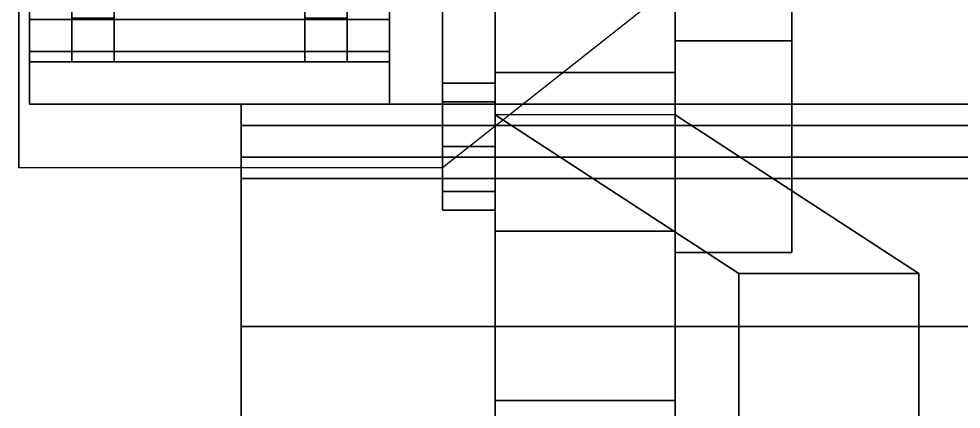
# Model space of a CAD drawing. Header units: millimetres. Extents: x -1.27 to 1.27, y -3.16 to 6.57.
# Drawn here: x -1.26 to -0.37, y -2.638 to -2.269 of the extents above; entities that cross this region are included whole.
import ezdxf

# ---------------------------------------------------------------- set-up
doc = ezdxf.new("R2010")
doc.units = ezdxf.units.MM
for name, color, linetype in [('berge_base', 4, 'Continuous'), ('dozer_blade', 1, 'Continuous'), ('fenders', 6, 'Continuous'), ('tracks', 3, 'Continuous'), ('wheels', 2, 'Continuous')]:
    doc.layers.add(name, color=color, linetype=linetype)

msp = doc.modelspace()

# ---------------------------------------------------------------- linework, layer by layer
at = {"layer": 'berge_base'}
for points in [[(-0.64, -2.2438, 0.46), (-0.64, -2.49, 0.46), (-0.64, -2.29, 0.8), (-0.64, -2.17494, 0.8)], [(-0.64, -2.17494, 0.8), (-0.64, -2.29, 0.8), (-0.53, -2.29, 0.8), (-0.53, -2.17494, 0.8)], [(-0.53, -2.29, 0.8), (-0.53, -2.49, 0.46), (-0.53, -2.2438, 0.46), (-0.53, -2.17494, 0.8)], [(-0.53, -2.2438, 0.46), (-0.53, -2.49, 0.46), (-0.64, -2.49, 0.46), (-0.64, -2.2438, 0.46)], [(-0.64, -2.49, 0.46), (-0.64, -2.49, 0.61), (-0.64, -2.35, 0.76), (-0.64, -2.29, 0.8)], [(-0.64, -2.29, 0.8), (-0.64, -2.35, 0.76), (-0.53, -2.35, 0.76), (-0.53, -2.29, 0.8)], [(-0.53, -2.35, 0.76), (-0.53, -2.49, 0.61), (-0.53, -2.49, 0.46), (-0.53, -2.29, 0.8)], [(-0.86, -2.45, 0.58), (-0.86, -2.34757, 0.62243), (-0.86, -2.33, 0.58), (-0.86, -2.43243, 0.53757)], [(-0.86, -2.43243, 0.53757), (-0.86, -2.33, 0.58), (-0.86, -2.34757, 0.53757), (-0.86, -2.39, 0.52)], [(-0.86, -2.33, 0.58), (-0.86, -2.34757, 0.62243), (-0.81, -2.34757, 0.62243), (-0.81, -2.33, 0.58)], [(-0.86, -2.34757, 0.53757), (-0.86, -2.33, 0.58), (-0.81, -2.33, 0.58), (-0.81, -2.34757, 0.53757)], [(-0.86, -2.43243, 0.62243), (-0.86, -2.39, 0.64), (-0.86, -2.34757, 0.62243), (-0.86, -2.45, 0.58)], [(-0.86, -2.34757, 0.62243), (-0.86, -2.39, 0.64), (-0.81, -2.39, 0.64), (-0.81, -2.34757, 0.62243)], [(-0.86, -2.39, 0.52), (-0.86, -2.34757, 0.53757), (-0.81, -2.34757, 0.53757), (-0.81, -2.39, 0.52)], [(-0.64, -2.35, 0.76), (-0.64, -2.49, 0.61), (-0.53, -2.49, 0.61), (-0.53, -2.35, 0.76)], [(-0.86, -2.39, 0.64), (-0.86, -2.43243, 0.62243), (-0.81, -2.43243, 0.62243), (-0.81, -2.39, 0.64)], [(-0.86, -2.43243, 0.53757), (-0.86, -2.39, 0.52), (-0.81, -2.39, 0.52), (-0.81, -2.43243, 0.53757)], [(-0.86, -2.43243, 0.62243), (-0.86, -2.45, 0.58), (-0.81, -2.45, 0.58), (-0.81, -2.43243, 0.62243)], [(-0.86, -2.45, 0.58), (-0.86, -2.43243, 0.53757), (-0.81, -2.43243, 0.53757), (-0.81, -2.45, 0.58)], [(-0.53, -2.49, 0.46), (-0.53, -2.49, 0.61), (-0.64, -2.49, 0.61), (-0.64, -2.49, 0.46)]]:
    msp.add_3dface(points, dxfattribs=at)
at = {"layer": 'dozer_blade'}
for points in [[(-0.81, -2.32, 0.47), (-0.81, -2.47, 0.47), (-0.81, -2.63, 0.61), (-0.81, -2.26, 0.53)], [(-0.64, -2.26, 0.53), (-0.64, -2.32, 0.47), (-0.81, -2.32, 0.47), (-0.81, -2.26, 0.53)], [(-0.81, -2.26, 0.53), (-0.81, -2.63, 0.61), (-0.81, -2.63, 0.61), (-0.81, -2.26, 0.77)], [(-0.81, -2.63, 0.61), (-0.81, -2.7, 0.61), (-0.81, -2.7, 0.77), (-0.81, -2.26, 0.77)], [(-0.81, -2.26, 0.77), (-0.81, -2.7, 0.77), (-0.64, -2.7, 0.77), (-0.64, -2.26, 0.77)], [(-0.64, -2.63, 0.61), (-0.64, -2.47, 0.47), (-0.64, -2.32, 0.47), (-0.64, -2.26, 0.53)], [(-0.64, -2.63, 0.61), (-0.64, -2.63, 0.61), (-0.64, -2.26, 0.53), (-0.64, -2.26, 0.77)], [(-0.64, -2.7, 0.77), (-0.64, -2.7, 0.61), (-0.64, -2.63, 0.61), (-0.64, -2.26, 0.77)], [(-0.64, -2.32, 0.47), (-0.64, -2.47, 0.47), (-0.81, -2.47, 0.47), (-0.81, -2.32, 0.47)], [(1.05, -2.35, 2.28), (1.05, -2.4, 2.17), (-1.05, -2.4, 2.17), (-1.05, -2.35, 2.28)], [(-1.05, -2.35, 2.28), (-1.05, -2.4, 2.17), (-1.05, -2.42, 2.17), (-1.05, -2.37, 2.28)], [(1.05, -2.37, 2.28), (1.05, -2.35, 2.28), (-1.05, -2.35, 2.28), (-1.05, -2.37, 2.28)], [(-0.41, -2.51, 1.71), (-0.64, -2.36, 0.77), (-0.81, -2.36, 0.77), (-0.58, -2.51, 1.71)], [(-0.81, -2.36, 0.77), (-0.81, -2.7, 0.77), (-0.58, -2.7, 1.71), (-0.58, -2.51, 1.71)], [(-0.41, -2.7, 1.71), (-0.64, -2.7, 0.77), (-0.64, -2.36, 0.77), (-0.41, -2.51, 1.71)], [(-1.05, -2.37, 2.28), (-1.05, -2.42, 2.17), (1.05, -2.42, 2.17), (1.05, -2.37, 2.28)], [(-1.05, -2.4, 2), (-1.05, -2.56, 1.83), (-1.05, -2.72, 1.9), (-1.05, -2.56, 2)], [(1.05, -2.4, 2), (1.05, -2.56, 1.83), (-1.05, -2.56, 1.83), (-1.05, -2.4, 2)], [(-1.05, -2.4, 2.17), (-1.05, -2.4, 2), (-1.05, -2.56, 2), (-1.05, -2.42, 2.17)], [(1.05, -2.4, 2.17), (1.05, -2.4, 2), (-1.05, -2.4, 2), (-1.05, -2.4, 2.17)], [(-1.05, -2.42, 2.17), (-1.05, -2.56, 2), (1.05, -2.56, 2), (1.05, -2.42, 2.17)], [(-0.81, -2.63, 0.61), (-0.81, -2.47, 0.47), (-0.64, -2.47, 0.47), (-0.64, -2.63, 0.61)], [(-0.58, -2.51, 1.71), (-0.58, -2.7, 1.71), (-0.58, -2.74, 1.81), (-0.58, -2.56, 1.83)], [(-0.41, -2.56, 1.83), (-0.41, -2.51, 1.71), (-0.58, -2.51, 1.71), (-0.58, -2.56, 1.83)], [(-0.41, -2.74, 1.81), (-0.41, -2.7, 1.71), (-0.41, -2.51, 1.71), (-0.41, -2.56, 1.83)], [(-1.05, -2.56, 1.83), (-1.05, -2.74, 1.81), (-1.05, -2.76, 1.9), (-1.05, -2.72, 1.9)], [(1.05, -2.56, 1.83), (1.05, -2.74, 1.81), (-1.05, -2.74, 1.81), (-1.05, -2.56, 1.83)], [(-1.05, -2.56, 2), (-1.05, -2.72, 1.9), (1.05, -2.72, 1.9), (1.05, -2.56, 2)], [(-0.64, -2.63, 0.61), (-0.64, -2.7, 0.61), (-0.81, -2.7, 0.61), (-0.81, -2.63, 0.61)]]:
    msp.add_3dface(points, dxfattribs=at)
at = {"layer": 'fenders'}
for points in [[(-1.26, -2.41, 1.13), (-1.26, 2.13, 1.13), (-1.26, 2.1263, 1.17), (-1.26, -0.53, 1.17)], [(-0.86, -2.1, 1.17), (-0.86, -2.41, 1.17), (-1.26, -2.41, 1.17), (-1.26, -0.53, 1.17)], [(-1.26, -0.53, 1.17), (-1.26, -2.41, 1.17), (-1.26, -2.41, 1.13)], [(-0.67, -2.26, 0.38), (-0.67, -2.26, 0.38), (-0.86, -2.41, 1.17), (-0.86, -2.1, 1.17)]]:
    msp.add_3dface(points, dxfattribs=at)
at = {"layer": 'tracks'}
for points in [[(-1.25, -2.15, 0.33), (-1.25, -2.16, 0.29), (-1.25, -2.3, 0.41), (-1.25, -2.27, 0.45)], [(-0.91, -2.27, 0.45), (-0.91, -2.15, 0.33), (-1.25, -2.15, 0.33), (-1.25, -2.27, 0.45)], [(-0.91, -2.3, 0.41), (-0.91, -2.16, 0.29), (-0.91, -2.15, 0.33), (-0.91, -2.27, 0.45)], [(-1.25, -2.3, 0.41), (-1.25, -2.16, 0.29), (-0.91, -2.16, 0.29), (-0.91, -2.3, 0.41)], [(-1.25, -2.27, 0.75), (-1.25, -2.3, 0.77), (-1.25, -2.19, 0.89), (-1.25, -2.16, 0.86)], [(-0.91, -2.16, 0.86), (-0.91, -2.27, 0.75), (-1.25, -2.27, 0.75), (-1.25, -2.16, 0.86)], [(-0.91, -2.19, 0.89), (-0.91, -2.3, 0.77), (-0.91, -2.27, 0.75), (-0.91, -2.16, 0.86)], [(-1.25, -2.19, 0.89), (-1.25, -2.3, 0.77), (-0.91, -2.3, 0.77), (-0.91, -2.19, 0.89)], [(-1.25, -2.31, 0.6), (-1.25, -2.35, 0.6), (-1.25, -2.3, 0.77), (-1.25, -2.27, 0.75)], [(-0.91, -2.27, 0.75), (-0.91, -2.31, 0.6), (-1.25, -2.31, 0.6), (-1.25, -2.27, 0.75)], [(-1.25, -2.27, 0.45), (-1.25, -2.3, 0.41), (-1.25, -2.35, 0.6), (-1.25, -2.31, 0.6)], [(-0.91, -2.31, 0.6), (-0.91, -2.27, 0.45), (-1.25, -2.27, 0.45), (-1.25, -2.31, 0.6)], [(-0.91, -2.3, 0.77), (-0.91, -2.35, 0.6), (-0.91, -2.31, 0.6), (-0.91, -2.27, 0.75)], [(-0.91, -2.35, 0.6), (-0.91, -2.3, 0.41), (-0.91, -2.27, 0.45), (-0.91, -2.31, 0.6)], [(-1.25, -2.3, 0.77), (-1.25, -2.35, 0.6), (-0.91, -2.35, 0.6), (-0.91, -2.3, 0.77)], [(-1.25, -2.35, 0.6), (-1.25, -2.3, 0.41), (-0.91, -2.3, 0.41), (-0.91, -2.35, 0.6)]]:
    msp.add_3dface(points, dxfattribs=at)
at = {"layer": 'wheels'}
for points in [[(-1.21, -2.31, 0.6), (-1.21, -2.26847, 0.755), (-1.21, -2.24945, 0.70332)], [(-1.21, -2.26847, 0.445), (-1.21, -2.31, 0.6), (-1.21, -2.24945, 0.70332), (-1.21, -2.24945, 0.49668)], [(-1.17, -2.24945, 0.70332), (-1.17, -2.24945, 0.70332), (-1.17, -2.26847, 0.755), (-1.17, -2.31, 0.6)], [(-1.17, -2.24945, 0.49668), (-1.17, -2.24945, 0.70332), (-1.17, -2.31, 0.6), (-1.17, -2.26847, 0.445)], [(-0.99, -2.24945, 0.70332), (-0.99, -2.24945, 0.49668), (-0.99, -2.31, 0.6), (-0.99, -2.26847, 0.755)], [(-0.99, -2.24945, 0.49668), (-0.99, -2.24945, 0.49668), (-0.99, -2.26847, 0.445), (-0.99, -2.31, 0.6)], [(-0.95, -2.26847, 0.755), (-0.95, -2.31, 0.6), (-0.95, -2.24945, 0.49668), (-0.95, -2.24945, 0.70332)], [(-0.95, -2.31, 0.6), (-0.95, -2.26847, 0.445), (-0.95, -2.24945, 0.49668)], [(-1.17, -2.31, 0.6), (-1.17, -2.26847, 0.755), (-1.21, -2.26847, 0.755), (-1.21, -2.31, 0.6)], [(-1.17, -2.26847, 0.445), (-1.17, -2.31, 0.6), (-1.21, -2.31, 0.6), (-1.21, -2.26847, 0.445)], [(-0.99, -2.26847, 0.755), (-0.99, -2.31, 0.6), (-0.95, -2.31, 0.6), (-0.95, -2.26847, 0.755)], [(-0.99, -2.31, 0.6), (-0.99, -2.26847, 0.445), (-0.95, -2.26847, 0.445), (-0.95, -2.31, 0.6)]]:
    msp.add_3dface(points, dxfattribs=at)

doc.saveas('drawing.dxf')
